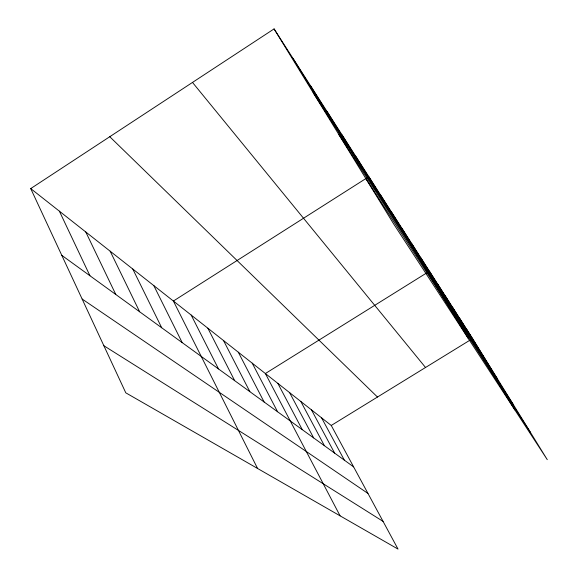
<?xml version="1.0" encoding="UTF-8"?>
<svg xmlns="http://www.w3.org/2000/svg" width="578" height="578" viewBox="0 0 578 578"><rect width="100%" height="100%" fill="white"/><g stroke="black" fill="none" stroke-linecap="round" stroke-linejoin="round"><path stroke-width="0.87" d="M30.721 188.587L331.252 425.459L398.032 549.1L125.794 392.83L30.721 188.587L274.073 28.9L472.594 338.556L547.279 459.676L393.683 223.989L274.073 28.9M426.376 273.119L265.374 373.533L340.081 515.836M427.901 272.173L429.425 271.219L514.882 409.961M331.252 425.459L472.594 338.556M103.874 345.738L383.07 521.399M82.127 299.021L367.976 493.453M61.795 255.346L353.628 466.887M109.762 136.719L377.477 397.035M192.496 82.43L425.531 367.492M366.062 178.934L530.539 432.525M338.686 134.284L513.654 405.149M313.117 92.574L497.607 379.125M466.28 328.716L491.813 370.13M459.655 318.37L485.73 360.672M452.682 307.496L479.314 350.716M445.342 296.044L472.558 340.218M437.597 283.971L465.427 329.142M420.777 257.737L449.908 305.04M411.623 243.454L441.447 291.897M401.905 228.296L432.452 277.931M391.573 212.177L422.879 263.062M380.57 195.017L412.67 247.203M468.476 338.759L368.829 176.695L173.393 301.037L257.571 468.469M355.867 156.486L389.702 211.534M341.952 134.775L376.726 191.376M326.953 111.373L362.717 169.614M310.747 86.1L347.551 146.061M293.176 58.696L331.071 120.47M321.599 417.851L344.372 460.175M311.47 409.867L334.648 453.13M300.827 401.479L324.417 445.71M289.629 392.65L313.637 437.9M277.83 383.351L302.28 429.664M252.218 363.165L277.577 411.76M238.295 352.19L264.132 402.013M223.534 340.558L249.855 391.66M207.856 328.196L234.675 380.664M191.174 315.053L218.506 368.937M153.806 285.597L182.193 342.617M132.781 269.03L161.717 327.769M110.167 251.206L139.645 311.773M85.775 231.973L115.795 294.484M59.375 211.172L89.937 275.742"/></g></svg>
